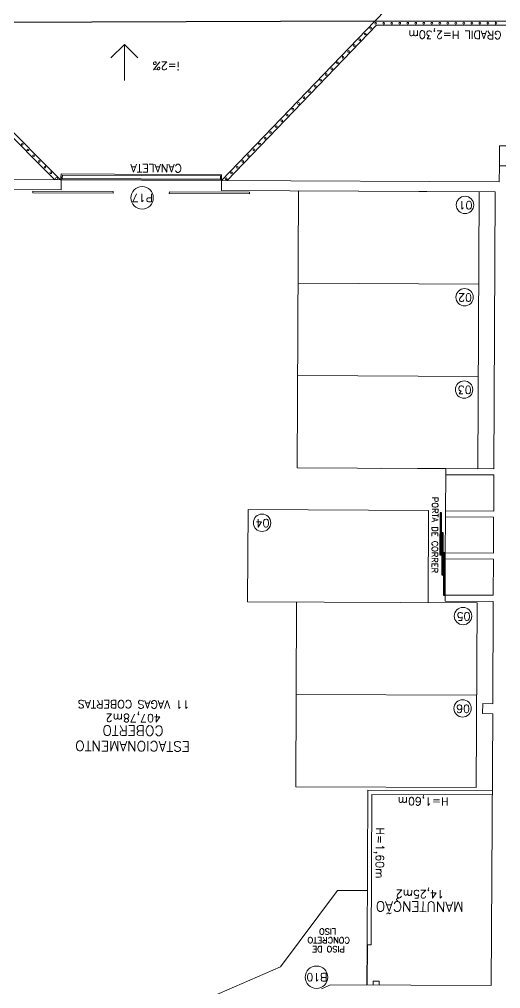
# Model space of a CAD drawing. Extents: x -1057 to 3416, y -340 to 4111.
# Drawn here: x -773.44 to -761.44, y 291.84 to 315.99 of the extents above; entities that cross this region are included whole.
import ezdxf
from ezdxf.enums import TextEntityAlignment as Align

# ---------------------------------------------------------------- set-up
doc = ezdxf.new("R2010")
doc.units = 0
doc.header["$LTSCALE"] = 50
for name, pattern in [('CONTINU', [0]), ('DGN Style 1', [0.003115, 5.18318e-06, -0.00311]), ('HIDDEN', [9.525, 6.35, -3.175])]:
    doc.linetypes.add(name, pattern=pattern)
doc.layers.add('0.1', color=8, linetype='Continuous', lineweight=13)
doc.layers.add('Margem A3', color=8, linetype='DGN Style 1', lineweight=0)
doc.styles.add('80X50', font='romans.shx')
doc.styles.get("Standard").update_dxf_attribs({"font": 'romans.shx'})

# ---------------------------------------------------------------- blocks, each defined once
blk = doc.blocks.new('ÁREA')
for p in [(0.00005, 0.00376), (0, 0)]:
    blk.add_attdef('COMPARTIMENTO', text='', height=0.0025).set_placement(p, align=Align.CENTER)
at = {"color": 1}
for p in [(-0.00005, -0.00376), (-0.0001, -0.00752)]:
    blk.add_attdef('ÁREA', text='', height=0.002, dxfattribs=at).set_placement(p, align=Align.CENTER)

msp = doc.modelspace()

# ---------------------------------------------------------------- linework, layer by layer
at = {"layer": '0.1', "color": 8, "linetype": 'CONTINU', "lineweight": -2}
for p, q in [((-764.574, 315.944), (-776.329, 315.901)), ((-772.396, 311.995), (-772.395, 312.095)), ((-768.396, 311.975), (-772.396, 311.995)), ((-768.396, 311.975), (-768.395, 312.119)), ((-764.765, 292.934), (-764.77, 291.934))]:
    msp.add_line(p, q, dxfattribs=at)
at = {"layer": '0.1', "color": 8}
for p, q in [((-776.329, 315.901), (-772.409, 311.995)), ((-764.574, 315.944), (-768.396, 311.975)), ((-764.53, 315.846), (-768.257, 311.974)), ((-764.575, 315.943), (-749.797, 315.949)), ((-764.53, 315.846), (-756.698, 315.847)), ((-776.37, 315.801), (-772.551, 311.995)), ((-770.817, 315.366), (-771.153, 315.035)), ((-770.817, 314.465), (-770.817, 315.366)), ((-770.817, 315.366), (-770.481, 315.035)), ((-761.469, 312.341), (-761.467, 312.841)), ((-757.017, 312.819), (-761.467, 312.841)), ((-762.009, 304.793), (-761.975, 311.693)), ((-762.811, 303.747), (-762.807, 304.647)), ((-762.817, 302.697), (-762.812, 303.597)), ((-762.822, 301.647), (-762.817, 302.547)), ((-762.048, 296.85), (-762.026, 301.45)), ((-764.765, 292.934), (-764.746, 296.784)), ((-764.746, 296.784), (-761.646, 296.769)), ((-764.665, 292.933), (-764.646, 296.683)), ((-764.646, 296.683), (-761.646, 296.669)), ((-764.765, 292.934), (-764.665, 292.933)), ((-766.927, 292.382), (-770.715, 290.748))]:
    msp.add_line(p, q, dxfattribs=at)
at = {"layer": '0.1', "color": 7}
for p, q in [((-761.471, 311.941), (-761.469, 312.341)), ((-760.869, 312.338), (-761.469, 312.341)), ((-772.396, 311.995), (-779.971, 312.032)), ((-772.396, 311.995), (-772.397, 311.745)), ((-768.397, 311.725), (-768.396, 311.975)), ((-761.471, 311.941), (-768.396, 311.975)), ((-772.397, 311.745), (-779.722, 311.781)), ((-761.572, 311.691), (-768.397, 311.725)), ((-761.606, 304.791), (-761.572, 311.691)), ((-762.807, 304.647), (-762.806, 304.797)), ((-761.606, 304.791), (-762.806, 304.797)), ((-761.607, 304.641), (-762.807, 304.647)), ((-761.611, 303.741), (-761.607, 304.641)), ((-762.812, 303.597), (-762.811, 303.747)), ((-762.812, 303.597), (-761.612, 303.591)), ((-762.811, 303.747), (-761.611, 303.741)), ((-761.617, 302.691), (-761.612, 303.591)), ((-762.817, 302.547), (-762.817, 302.697)), ((-762.817, 302.697), (-761.617, 302.691)), ((-762.817, 302.547), (-761.617, 302.541)), ((-761.622, 301.641), (-761.617, 302.541)), ((-762.823, 301.497), (-762.822, 301.647)), ((-762.822, 301.647), (-761.622, 301.641)), ((-762.823, 301.497), (-761.623, 301.491)), ((-761.635, 298.941), (-761.623, 301.491)), ((-761.885, 298.943), (-761.886, 298.693)), ((-761.635, 298.941), (-761.885, 298.943)), ((-761.636, 298.691), (-761.886, 298.693)), ((-761.67, 291.919), (-761.636, 298.691)), ((-765.682, 291.938), (-765.908, 291.841)), ((-765.682, 291.938), (-761.67, 291.919))]:
    msp.add_line(p, q, dxfattribs=at)
at = {"layer": '0.1', "color": 8, "linetype": 'HIDDEN', "ltscale": 0.02}
for p, q in [((-762.806, 304.797), (-764.406, 304.805)), ((-764.62, 291.933), (-764.619, 292.033)), ((-764.469, 292.032), (-764.619, 292.033)), ((-764.47, 291.932), (-764.469, 292.032))]:
    msp.add_line(p, q, dxfattribs=at)
at = {"layer": '0.1', "color": 8, "linetype": 'CONTINU'}
for p in [(-766.927, 292.382), (-764.758, 294.284)]:
    msp.add_line(p, (-765.508, 294.288), dxfattribs=at)
at = {"layer": '0.1', "color": 8}
for points in [[(-772.396, 311.995), (-772.395, 312.138), (-768.395, 312.119), (-768.396, 311.975), (-772.396, 311.995)], [(-766.475, 311.716), (-766.509, 304.816), (-762.009, 304.793)], [(-761.975, 311.693), (-766.475, 311.716)], [(-761.986, 309.393), (-766.486, 309.416)], [(-761.998, 307.093), (-766.498, 307.116)], [(-763.246, 301.456), (-763.235, 303.756), (-767.735, 303.778), (-767.746, 301.478), (-762.026, 301.45)], [(-766.525, 301.472), (-766.548, 296.872), (-762.048, 296.85)], [(-762.037, 299.15), (-766.537, 299.172)]]:
    msp.add_lwpolyline(points, dxfattribs=at)
for points in [[(-772.366, 312.025), (-772.365, 312.108), (-768.425, 312.089), (-768.426, 312.005)], [(-773.097, 311.708), (-771.097, 311.698), (-771.098, 311.658), (-773.098, 311.668)], [(-767.697, 311.682), (-769.697, 311.691), (-769.698, 311.651), (-767.698, 311.642)]]:
    msp.add_lwpolyline(points, close=True, dxfattribs=at)
at = {"layer": '0.1', "color": 8, "linetype": 'CONTINU', "lineweight": -2}
for points in [[(-762.945, 303.698), (-762.95, 302.648), (-762.92, 302.648), (-762.915, 303.698)], [(-762.901, 303.197), (-762.907, 302.148), (-762.877, 302.147), (-762.871, 303.197)], [(-762.858, 302.697), (-762.863, 301.647), (-762.833, 301.647), (-762.828, 302.697)]]:
    msp.add_lwpolyline(points, close=True, dxfattribs=at)
at = {"layer": '0.1', "color": 8}
for centre, radius in [((-764.554, 315.893), 0.0225), ((-764.354, 315.893), 0.0225), ((-764.154, 315.893), 0.0225), ((-763.954, 315.893), 0.0225), ((-763.754, 315.893), 0.0225), ((-763.554, 315.893), 0.0225), ((-763.354, 315.893), 0.0225), ((-763.154, 315.893), 0.0225), ((-762.954, 315.893), 0.0225), ((-762.754, 315.894), 0.0225), ((-762.554, 315.894), 0.0225), ((-762.354, 315.894), 0.0225), ((-762.154, 315.894), 0.0225), ((-761.954, 315.894), 0.0225), ((-761.754, 315.894), 0.0225), ((-761.554, 315.894), 0.0225), ((-764.812, 315.625), 0.0225), ((-764.674, 315.769), 0.0225), ((-765.09, 315.336), 0.0225), ((-764.951, 315.48), 0.0225), ((-765.229, 315.192), 0.0225), ((-765.507, 314.904), 0.0225), ((-765.368, 315.048), 0.0225), ((-765.784, 314.615), 0.0225), ((-765.645, 314.759), 0.0225), ((-765.923, 314.471), 0.0225), ((-766.201, 314.183), 0.0225), ((-766.062, 314.327), 0.0225), ((-766.478, 313.894), 0.0225), ((-766.34, 314.038), 0.0225), ((-766.617, 313.75), 0.0225), ((-766.895, 313.462), 0.0225), ((-766.756, 313.606), 0.0225), ((-767.173, 313.173), 0.0225), ((-767.034, 313.317), 0.0225), ((-767.311, 313.029), 0.0225), ((-773.365, 312.877), 0.0225), ((-773.223, 312.735), 0.0225), ((-767.589, 312.741), 0.0225), ((-767.45, 312.885), 0.0225), ((-773.081, 312.594), 0.0225), ((-772.939, 312.452), 0.0225), ((-767.867, 312.452), 0.0225), ((-767.728, 312.596), 0.0225), ((-772.797, 312.31), 0.0225), ((-768.006, 312.308), 0.0225), ((-772.654, 312.169), 0.0225), ((-772.512, 312.027), 0.0225), ((-768.283, 312.02), 0.0225), ((-768.145, 312.164), 0.0225), ((-770.377, 311.542), 0.28), ((-762.326, 311.367), 0.217), ((-762.337, 309.067), 0.217), ((-762.348, 306.767), 0.217), ((-767.386, 303.448), 0.217), ((-762.376, 301.124), 0.217), ((-762.387, 298.824), 0.217), ((-766.028, 292.126), 0.28)]:
    msp.add_circle(centre, radius, dxfattribs=at)
at = {"layer": 'Margem A3', "color": 7, "linetype": 'CONTINU', "lineweight": -2}
msp.add_line((-764.575, 315.943), (-761.962, 318.657), dxfattribs=at)

# ---------------------------------------------------------------- block references
at = {"layer": '0.1', "color": 8}
ref = msp.add_blockref('ÁREA', (-770.604, 298.396), dxfattribs=dict(at, xscale=133.3333333333334, yscale=133.3333333333334, zscale=133.3333333333334, rotation=179.7174815060635))
ref.add_attrib('COMPARTIMENTO', 'COBERTO', dxfattribs={"layer": '0', "color": 3, "height": 0.25, "rotation": 179.7175}).set_placement((-770.604, 298.396), align=Align.CENTER)
ref.add_attrib('ÁREA', '407,78m2', dxfattribs={"layer": '0', "color": 1, "height": 0.2, "rotation": 179.7175}).set_placement((-770.596, 298.684), align=Align.CENTER)
ref.add_attrib('ÁREA', '11 VAGAS COBERTAS', dxfattribs={"layer": '0', "color": 1, "height": 0.2, "rotation": 179.7175}).set_placement((-770.588, 299.026), align=Align.CENTER)
ref.add_attrib('COMPARTIMENTO', 'ESTACIONAMENTO', dxfattribs={"layer": '0', "color": 3, "height": 0.25, "rotation": 179.7175}).set_placement((-770.613, 298.008), align=Align.CENTER)
ref = msp.add_blockref('ÁREA', (-763.458, 294.011), dxfattribs=dict(at, xscale=133.3333333333334, yscale=133.3333333333334, zscale=133.3333333333334, rotation=179.7174815060635))
ref.add_attrib('COMPARTIMENTO', 'MANUTENÇÃO', dxfattribs={"layer": '0', "color": 3, "height": 0.25, "rotation": 179.7175}).set_placement((-763.458, 294.011), align=Align.CENTER)
ref.add_attrib('ÁREA', '14,25m2', dxfattribs={"layer": '0', "color": 1, "height": 0.2, "rotation": 179.7175}).set_placement((-763.45, 294.299), align=Align.CENTER)

# ---------------------------------------------------------------- texts
at = {"layer": '0.1', "color": 7}
for s, height, rotation, p in [('GRADIL H=2,30m', 0.2, 179.7175, (-761.419, 315.699)), ('CANALETA', 0.2, 179.7175, (-769.387, 312.378)), ('P17', 0.2, 179.7175, (-770.106, 311.642)), ('01', 0.2, 179.7175, (-762.141, 311.458)), ('02', 0.2, 179.7175, (-762.152, 309.158)), ('03', 0.2, 179.7175, (-762.163, 306.858)), ('PORTA DE CORRER', 0.15, 269.7175, (-763.146, 304.093)), ('04', 0.2, 179.7175, (-767.201, 303.54)), ('05', 0.2, 179.7175, (-762.191, 301.215)), ('06', 0.2, 179.7175, (-762.202, 298.915)), ('H=1,60m', 0.2, 179.7175, (-762.736, 296.605)), ('H=1,60m', 0.2, 269.7175, (-764.543, 295.858)), ('LISO', 0.15, 179.7175, (-765.534, 293.338)), ('CONCRETO', 0.15, 179.7175, (-765.198, 293.121)), ('PISO DE', 0.15, 179.7175, (-765.32, 292.9)), ('B10', 0.2, 179.7175, (-765.756, 292.226))]:
    msp.add_text(s, height=height, rotation=rotation, dxfattribs=at).set_placement(p)
at = {"layer": '0.1', "color": 7, "style": '80X50'}
msp.add_text('i=2%%%', height=0.2, rotation=180, dxfattribs=at).set_placement((-769.446, 314.93))

doc.saveas('drawing.dxf')
